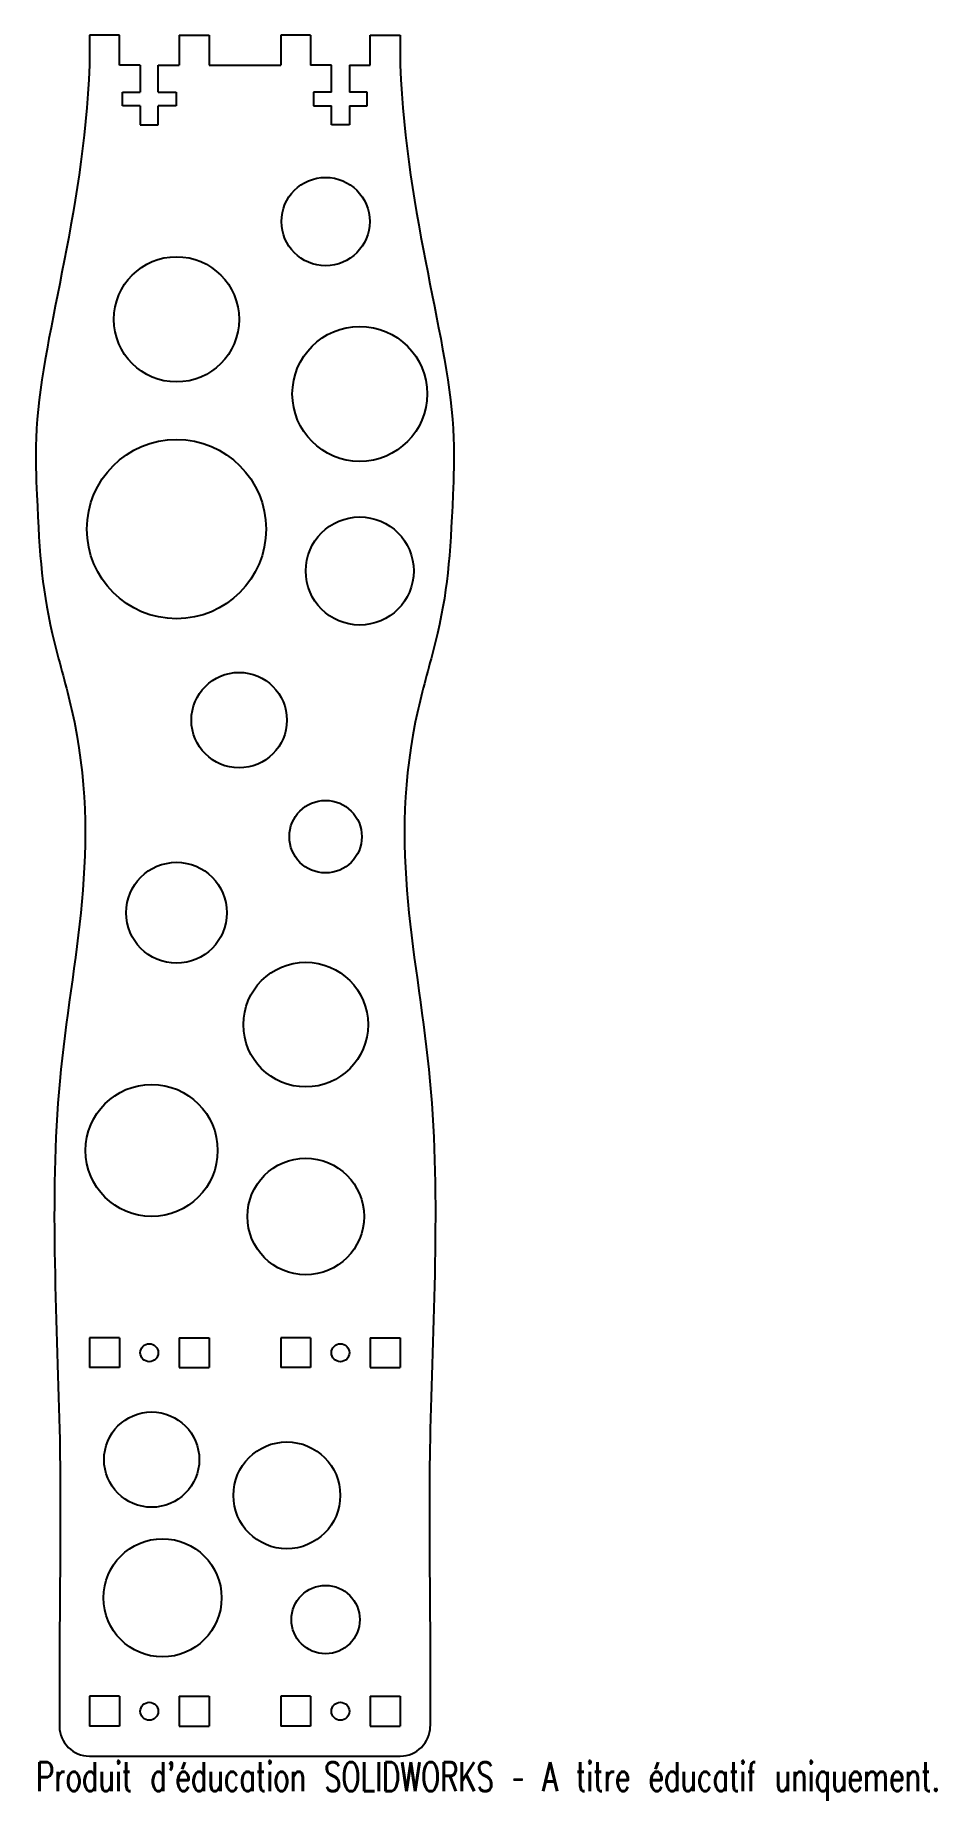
# Model space of a CAD drawing. Header units: millimetres. Extents: x -35 to 116, y -7 to 288.
import ezdxf

# ---------------------------------------------------------------- set-up
doc = ezdxf.new("R2010")
doc.units = ezdxf.units.MM
doc.styles.add('SLDTEXTSTYLE0', font='TXT', dxfattribs={"width": 0.7, "bigfont": 'bigfont'})

msp = doc.modelspace()

# ---------------------------------------------------------------- linework, layer by layer
at = {"color": 7, "linetype": 'Continuous', "lineweight": 25}
for p, q in [((-21, 287.95), (-26, 287.95)), ((-26, 287.95), (-26, 282.95)), ((-21, 282.95), (-21, 287.95)), ((-11, 287.95), (-6, 287.95)), ((-11, 287.95), (-11, 282.95)), ((-6, 287.95), (-6, 282.95)), ((11, 287.95), (6, 287.95)), ((6, 287.95), (6, 282.95)), ((11, 287.95), (11, 282.95)), ((21, 287.95), (26, 287.95)), ((21, 282.95), (21, 287.95)), ((26, 287.95), (26, 282.95)), ((-17.5, 282.95), (-21, 282.95)), ((-17.5, 282.95), (-17.5, 278.45)), ((-14.5, 282.95), (-11, 282.95)), ((-14.5, 278.45), (-14.5, 282.95)), ((-6, 282.95), (6, 282.95)), ((14.5, 282.95), (11, 282.95)), ((14.5, 278.45), (14.5, 282.95)), ((17.5, 282.95), (21, 282.95)), ((17.5, 282.95), (17.5, 278.45)), ((-20.5, 276.15), (-20.5, 278.45)), ((-20.5, 278.45), (-17.5, 278.45)), ((-14.5, 278.45), (-11.5, 278.45)), ((-11.5, 278.45), (-11.5, 276.15)), ((11.5, 278.45), (11.5, 276.15)), ((14.5, 278.45), (11.5, 278.45)), ((20.5, 278.45), (17.5, 278.45)), ((20.5, 276.15), (20.5, 278.45)), ((-17.5, 276.15), (-20.5, 276.15)), ((-17.5, 276.15), (-17.5, 272.95)), ((-11.5, 276.15), (-14.5, 276.15)), ((-14.5, 272.95), (-14.5, 276.15)), ((11.5, 276.15), (14.5, 276.15)), ((14.5, 272.95), (14.5, 276.15)), ((17.5, 276.15), (20.5, 276.15)), ((17.5, 276.15), (17.5, 272.95)), ((-17.5, 272.95), (-14.5, 272.95)), ((17.5, 272.95), (14.5, 272.95)), ((-26, 70), (-26, 65)), ((-21, 70), (-26, 70)), ((-21, 70), (-21, 65)), ((-11, 70), (-6, 70)), ((-11, 70), (-11, 65)), ((-6, 70), (-6, 65)), ((6, 70), (6, 65)), ((11, 70), (6, 70)), ((11, 70), (11, 65)), ((21, 70), (26, 70)), ((21, 70), (21, 65)), ((26, 70), (26, 65)), ((-21, 65), (-26, 65)), ((-11, 65), (-6, 65)), ((11, 65), (6, 65)), ((21, 65), (26, 65)), ((-26, 10), (-26, 5)), ((-21, 10), (-26, 10)), ((-21, 10), (-21, 5)), ((-11, 10), (-6, 10)), ((-11, 10), (-11, 5)), ((-6, 10), (-6, 5)), ((6, 10), (6, 5)), ((11, 10), (6, 10)), ((11, 10), (11, 5)), ((21, 10), (26, 10)), ((21, 10), (21, 5)), ((26, 10), (26, 5)), ((-21, 5), (-26, 5)), ((-11, 5), (-6, 5)), ((11, 5), (6, 5)), ((21, 5), (26, 5)), ((-26.03, 0), (26.03, 0))]:
    msp.add_line(p, q, dxfattribs=at)
for centre, radius in [((13.52, 256.79), 7.39), ((-11.44, 240.42), 10.48), ((19.24, 227.94), 11.29), ((-11.44, 205.32), 15), ((19.24, 198.31), 9.04), ((-0.96, 173.35), 7.99), ((13.52, 153.85), 6.07), ((-11.44, 141.12), 8.44), ((10.19, 122.4), 10.43), ((-15.6, 101.34), 11.05), ((10.19, 90.29), 9.76), ((-16, 67.5), 1.5), ((16, 67.5), 1.5), ((-15.6, 49.61), 7.97), ((7.03, 43.63), 8.94), ((-13.78, 26.48), 9.88), ((13.52, 22.84), 5.72), ((-16, 7.5), 1.5), ((16, 7.5), 1.5)]:
    msp.add_circle(centre, radius, dxfattribs=at)
for centre, start, end in [((-26.03, 5), 180.2763, 270), ((26.03, 5), 270, 359.7237)]:
    msp.add_arc(centre, 5, start, end, dxfattribs=at)
for points in [[(-26, 282.95), (-27.03, 257.05), (-35.75, 233.21), (-34.47, 202.33), (-33.84, 192.48), (-22.8, 154.82), (-34.33, 115.73), (-30.18, 53.88), (-31.13, 24.6), (-31.03, 4.98)], [(26, 282.95), (27.03, 257.05), (35.75, 233.21), (34.47, 202.33), (33.84, 192.48), (22.8, 154.82), (34.33, 115.73), (30.18, 53.88), (31.13, 24.6), (31.03, 4.98)]]:
    msp.add_open_spline(points, degree=3, knots=[0, 0, 0, 0, 0.1365496, 0.1641205, 0.2633104, 0.3032334, 0.5509511, 0.789367, 0.9839956, 0.9839956, 0.9839956, 0.9839956], dxfattribs=at)

# ---------------------------------------------------------------- texts
at = {"color": 7, "linetype": 'Continuous', "insert": (-34.95, -1.02), "char_height": 4.8336, "attachment_point": 1, "style": 'SLDTEXTSTYLE0'}
msp.add_mtext("Produit d'éducation SOLIDWORKS – A titre éducatif uniquement.", dxfattribs=at)

doc.saveas('drawing.dxf')
